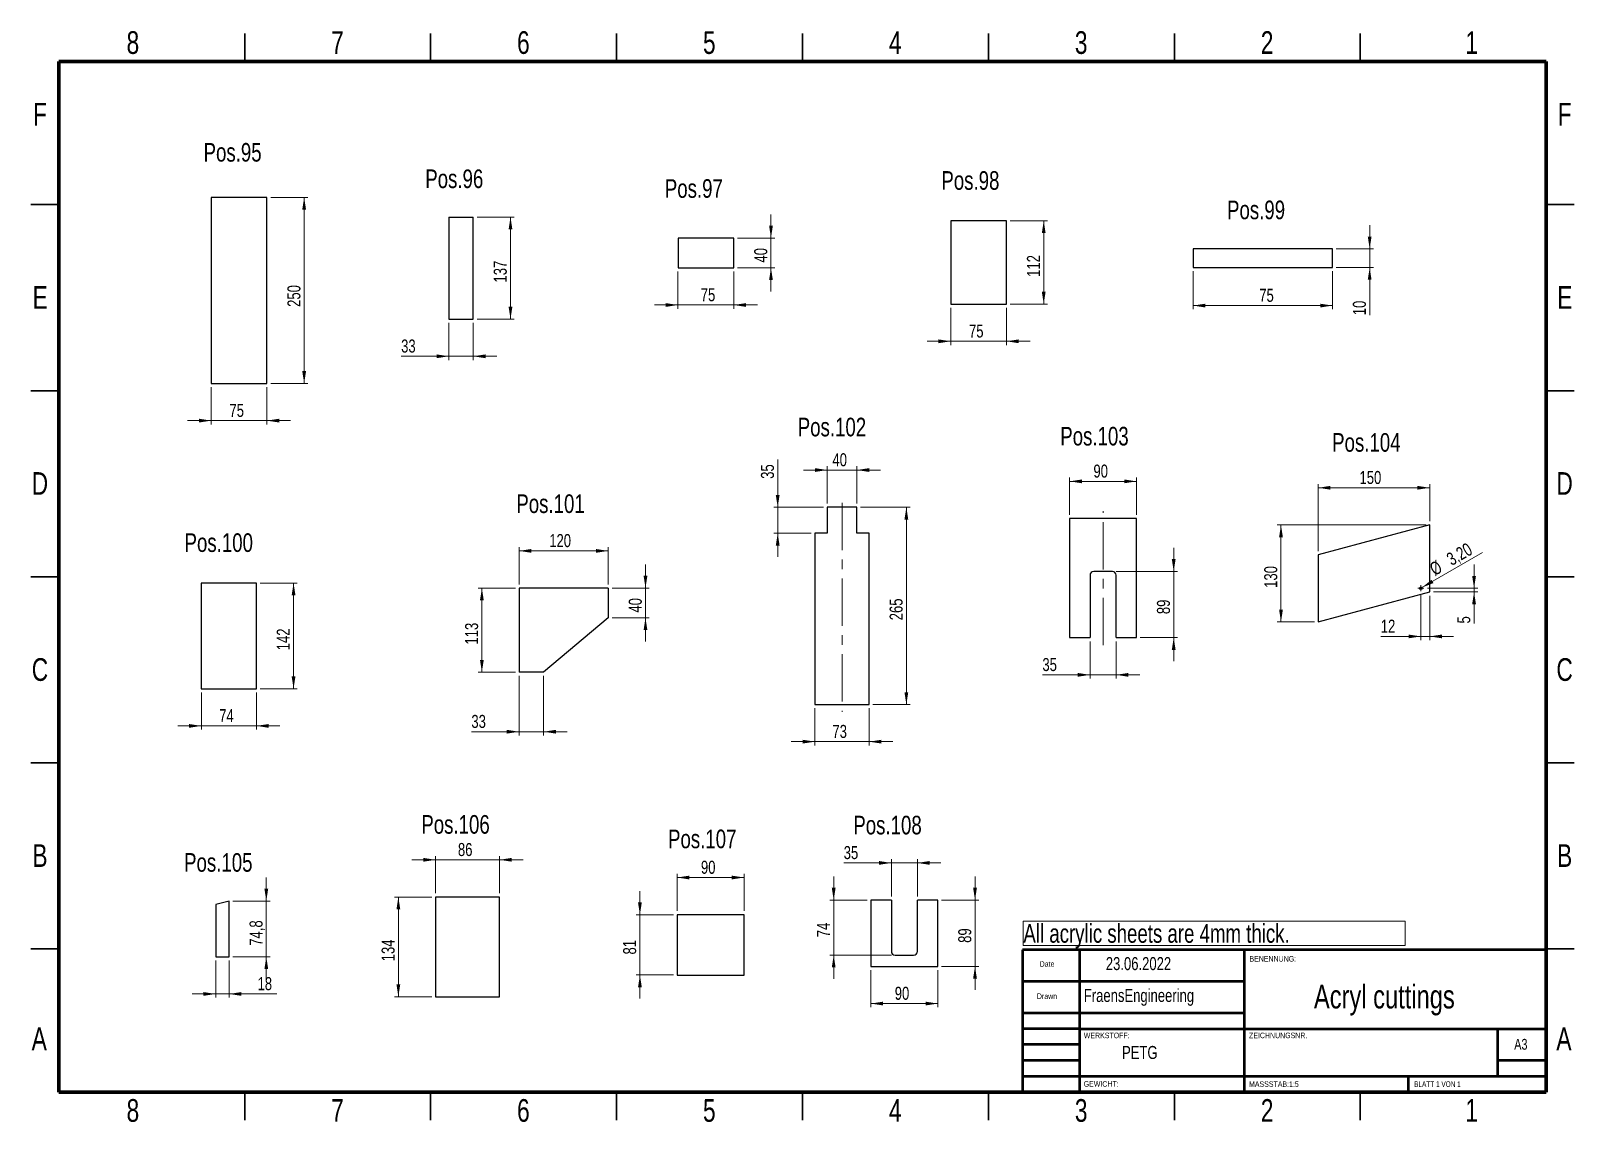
# Model space of a CAD drawing. Header units: millimetres. Extents: x 2 to 418, y 2 to 295.
import ezdxf

# ---------------------------------------------------------------- set-up
doc = ezdxf.new("R2010")
doc.units = ezdxf.units.MM
doc.linetypes.add('CENTERX2', pattern=[20.32, 12.7, -2.54, 2.54, -2.54])
doc.styles.add('SLDTEXTSTYLE0', font='TXT', dxfattribs={"width": 0.75})
doc.styles.add('SLDTEXTSTYLE1', font='TXT', dxfattribs={"width": 0.692308})
doc.dimstyles.new('SLDDIMSTYLE0', dxfattribs={"dimtxt": 3.5, "dimasz": 3.302, "dimexe": 0, "dimexo": 0.0625, "dimgap": 0.875, "dimtad": 1, "dimlfac": 5, "dimrnd": 1e-09, "dimzin": 12, "dimdsep": 46, "dimtxsty": 'SLDTEXTSTYLE0', "dimsah": 1, "dimcen": 0.09, "dimadec": 0, "dimazin": 3, "dimtfac": 1, "dimtofl": 0, "dimtmove": 0, "dimatfit": 3, "dimfxl": 1, "dimfrac": 2, "dimtolj": 1, "dimtzin": 12, "dimarcsym": 0})
doc.dimstyles.new('SLDDIMSTYLE1', dxfattribs={"dimtxt": 3.5, "dimasz": 3.302, "dimexe": 0, "dimexo": 0.0625, "dimgap": 0.875, "dimtad": 1, "dimlfac": 5, "dimrnd": 1e-09, "dimzin": 12, "dimdsep": 46, "dimtxsty": 'SLDTEXTSTYLE0', "dimsah": 1, "dimcen": 0.09, "dimadec": 0, "dimazin": 3, "dimtfac": 1, "dimtmove": 0, "dimatfit": 0, "dimfxl": 1, "dimfrac": 2, "dimtolj": 1, "dimtzin": 12, "dimarcsym": 0})
doc.dimstyles.new('SLDDIMSTYLE2', dxfattribs={"dimtxt": 3.5, "dimasz": 3.302, "dimexe": 0, "dimexo": 0.0625, "dimgap": 0.875, "dimtad": 1, "dimlfac": 2, "dimrnd": 1e-09, "dimzin": 12, "dimdsep": 46, "dimtxsty": 'SLDTEXTSTYLE0', "dimsah": 1, "dimcen": 0.09, "dimadec": 0, "dimazin": 3, "dimtfac": 1, "dimtofl": 0, "dimtmove": 0, "dimatfit": 3, "dimfxl": 1, "dimfrac": 2, "dimtolj": 1, "dimtzin": 12, "dimarcsym": 0})
doc.dimstyles.new('SLDDIMSTYLE3', dxfattribs={"dimtxt": 3.5, "dimasz": 3.302, "dimexe": 0, "dimexo": 0.0625, "dimgap": 0.875, "dimtad": 1, "dimlfac": 2, "dimrnd": 1e-09, "dimzin": 12, "dimdsep": 46, "dimtxsty": 'SLDTEXTSTYLE0', "dimsah": 1, "dimcen": 0.09, "dimadec": 0, "dimazin": 3, "dimtfac": 1, "dimtmove": 0, "dimatfit": 0, "dimfxl": 1, "dimfrac": 2, "dimtolj": 1, "dimtzin": 12, "dimarcsym": 0})
doc.dimstyles.new('SLDDIMSTYLE4', dxfattribs={"dimtxt": 3.5, "dimasz": 3.302, "dimexe": 0, "dimexo": 0.0625, "dimgap": 0.875, "dimtad": 1, "dimdec": 0, "dimlfac": 5, "dimrnd": 1e-09, "dimzin": 12, "dimdsep": 46, "dimtxsty": 'SLDTEXTSTYLE0', "dimsah": 1, "dimcen": 0.09, "dimadec": 0, "dimazin": 3, "dimtfac": 1, "dimtdec": 0, "dimtofl": 0, "dimtmove": 0, "dimatfit": 3, "dimfxl": 1, "dimfrac": 2, "dimtolj": 1, "dimtzin": 12, "dimarcsym": 0})
doc.dimstyles.new('SLDDIMSTYLE5', dxfattribs={"dimtxt": 3.5, "dimasz": 3.302, "dimexe": 0, "dimexo": 0.0625, "dimgap": 0.875, "dimtad": 1, "dimdec": 0, "dimlfac": 5, "dimrnd": 1e-09, "dimzin": 12, "dimdsep": 46, "dimtxsty": 'SLDTEXTSTYLE0', "dimsah": 1, "dimcen": 0.09, "dimadec": 0, "dimazin": 3, "dimtfac": 1, "dimtdec": 0, "dimtmove": 0, "dimatfit": 0, "dimfxl": 1, "dimfrac": 2, "dimtolj": 1, "dimtzin": 12, "dimarcsym": 0})
doc.dimstyles.new('SLDDIMSTYLE6', dxfattribs={"dimtxt": 3.5, "dimasz": 3.302, "dimexe": 0, "dimexo": 0.0625, "dimgap": 0.875, "dimtad": 1, "dimlfac": 5, "dimrnd": 1e-09, "dimzin": 12, "dimdsep": 46, "dimtxsty": 'SLDTEXTSTYLE0', "dimblk1": 'NONE', "dimsah": 1, "dimcen": 0, "dimadec": 0, "dimazin": 3, "dimtfac": 1, "dimtmove": 0, "dimatfit": 3, "dimldrblk": 'NONE', "dimfxl": 1, "dimfrac": 2, "dimtolj": 1, "dimtzin": 12, "dimarcsym": 0})
doc.dimstyles.new('SLDDIMSTYLE7', dxfattribs={"dimtxt": 3.5, "dimasz": 3.302, "dimexe": 0, "dimexo": 0.0625, "dimgap": 0.875, "dimtad": 1, "dimdec": 1, "dimlfac": 5, "dimrnd": 1e-09, "dimzin": 12, "dimdsep": 46, "dimtxsty": 'SLDTEXTSTYLE0', "dimsah": 1, "dimcen": 0.09, "dimadec": 0, "dimazin": 3, "dimtfac": 1, "dimtdec": 1, "dimtmove": 0, "dimatfit": 0, "dimfxl": 1, "dimfrac": 2, "dimtolj": 1, "dimtzin": 12, "dimarcsym": 0})

# ---------------------------------------------------------------- blocks, each defined once
blk = doc.blocks.new('SW_NOTE_0')
at = {"color": 0, "linetype": 'Continuous', "lineweight": 0}
for p, q in [((-0.06, 0.72), (-0.06, 7.23)), ((-0.06, 7.23), (102.67, 7.23)), ((102.67, 7.23), (102.67, 0.72)), ((102.67, 0.72), (-0.06, 0.72))]:
    blk.add_line(p, q, dxfattribs=at)
at = {"color": 0, "linetype": 'Continuous', "lineweight": 0, "insert": (0, 6.45), "char_height": 5, "attachment_point": 1, "style": 'SLDTEXTSTYLE0'}
blk.add_mtext('All acrylic sheets are 4mm thick.', dxfattribs=at)
blk = doc.blocks.new('_D')
at = {"color": 7, "linetype": 'Continuous', "lineweight": 18}
for p, q in [((66.99, 250.46), (76.99, 250.46)), ((75.99, 250.46), (75.99, 200.46)), ((66.99, 200.46), (76.99, 200.46))]:
    blk.add_line(p, q, dxfattribs=at)
for points in [[(75.99, 250.46), (75.48, 247.16), (76.5, 247.16)], [(75.99, 200.46), (76.5, 203.76), (75.48, 203.76)]]:
    blk.add_solid(points, dxfattribs=at)
at = {"color": 7, "linetype": 'Continuous', "lineweight": 18, "insert": (71.48, 221.03), "char_height": 3.5, "attachment_point": 1, "rotation": 90, "style": 'SLDTEXTSTYLE0'}
blk.add_mtext('250', dxfattribs=at)
blk = doc.blocks.new('_D_1')
at = {"color": 7, "linetype": 'Continuous', "lineweight": 18}
for p, q in [((50.99, 199.46), (50.99, 189.46)), ((65.99, 199.46), (65.99, 189.46)), ((50.99, 190.46), (44.64, 190.46)), ((50.99, 190.46), (65.99, 190.46)), ((65.99, 190.46), (72.34, 190.46))]:
    blk.add_line(p, q, dxfattribs=at)
for points in [[(50.99, 190.46), (47.69, 190.97), (47.69, 189.95)], [(65.99, 190.46), (69.29, 189.95), (69.29, 190.97)]]:
    blk.add_solid(points, dxfattribs=at)
at = {"color": 7, "linetype": 'Continuous', "lineweight": 18, "insert": (55.9, 194.97), "char_height": 3.5, "attachment_point": 1, "style": 'SLDTEXTSTYLE0'}
blk.add_mtext('75', dxfattribs=at)
blk = doc.blocks.new('_D_2')
at = {"color": 7, "linetype": 'Continuous', "lineweight": 18}
for p, q in [((122.48, 245.15), (132.48, 245.15)), ((131.48, 217.75), (131.48, 245.15)), ((122.48, 217.75), (132.48, 217.75))]:
    blk.add_line(p, q, dxfattribs=at)
for points in [[(131.48, 245.15), (130.97, 241.85), (131.99, 241.85)], [(131.48, 217.75), (131.99, 221.05), (130.97, 221.05)]]:
    blk.add_solid(points, dxfattribs=at)
at = {"color": 7, "linetype": 'Continuous', "lineweight": 18, "insert": (126.97, 227.57), "char_height": 3.5, "attachment_point": 1, "rotation": 90, "style": 'SLDTEXTSTYLE0'}
blk.add_mtext('137', dxfattribs=at)
blk = doc.blocks.new('_D_3')
at = {"color": 7, "linetype": 'Continuous', "lineweight": 18}
for p, q in [((114.88, 216.75), (114.88, 206.75)), ((121.48, 216.75), (121.48, 206.75)), ((114.88, 207.75), (102.07, 207.75)), ((114.88, 207.75), (121.48, 207.75)), ((121.48, 207.75), (127.83, 207.75))]:
    blk.add_line(p, q, dxfattribs=at)
for points in [[(114.88, 207.75), (111.58, 208.26), (111.58, 207.24)], [(121.48, 207.75), (124.78, 207.24), (124.78, 208.26)]]:
    blk.add_solid(points, dxfattribs=at)
at = {"color": 7, "linetype": 'Continuous', "lineweight": 18, "insert": (102.07, 212.26), "char_height": 3.5, "attachment_point": 1, "style": 'SLDTEXTSTYLE0'}
blk.add_mtext('33', dxfattribs=at)
blk = doc.blocks.new('_D_4')
at = {"color": 7, "linetype": 'Continuous', "lineweight": 18}
for p, q in [((176.52, 230.54), (176.52, 220.54)), ((191.52, 230.54), (191.52, 220.54)), ((176.52, 221.54), (170.17, 221.54)), ((191.52, 221.54), (176.52, 221.54)), ((191.52, 221.54), (197.87, 221.54))]:
    blk.add_line(p, q, dxfattribs=at)
for points in [[(176.52, 221.54), (173.22, 222.04), (173.22, 221.03)], [(191.52, 221.54), (194.83, 221.03), (194.83, 222.04)]]:
    blk.add_solid(points, dxfattribs=at)
at = {"color": 7, "linetype": 'Continuous', "lineweight": 18, "insert": (182.64, 226.05), "char_height": 3.5, "attachment_point": 1, "style": 'SLDTEXTSTYLE0'}
blk.add_mtext('75', dxfattribs=at)
blk = doc.blocks.new('_D_5')
at = {"color": 7, "linetype": 'Continuous', "lineweight": 18}
for p, q in [((201.52, 239.54), (201.52, 245.89)), ((192.52, 239.54), (202.52, 239.54)), ((201.52, 231.54), (201.52, 239.54)), ((192.52, 231.54), (202.52, 231.54)), ((201.52, 231.54), (201.52, 225.19))]:
    blk.add_line(p, q, dxfattribs=at)
for points in [[(201.52, 239.54), (202.03, 242.84), (201.02, 242.84)], [(201.52, 231.54), (201.02, 228.23), (202.03, 228.23)]]:
    blk.add_solid(points, dxfattribs=at)
at = {"color": 7, "linetype": 'Continuous', "lineweight": 18, "insert": (197.01, 232.95), "char_height": 3.5, "attachment_point": 1, "rotation": 90, "style": 'SLDTEXTSTYLE0'}
blk.add_mtext('40', dxfattribs=at)
blk = doc.blocks.new('_D_6')
at = {"color": 7, "linetype": 'Continuous', "lineweight": 18}
for p, q in [((249.87, 220.78), (249.87, 210.78)), ((264.87, 220.78), (264.87, 210.78)), ((249.87, 211.78), (243.52, 211.78)), ((249.87, 211.78), (264.87, 211.78)), ((264.87, 211.78), (271.22, 211.78))]:
    blk.add_line(p, q, dxfattribs=at)
for points in [[(249.87, 211.78), (246.56, 212.29), (246.56, 211.27)], [(264.87, 211.78), (268.17, 211.27), (268.17, 212.29)]]:
    blk.add_solid(points, dxfattribs=at)
at = {"color": 7, "linetype": 'Continuous', "lineweight": 18, "insert": (254.78, 216.29), "char_height": 3.5, "attachment_point": 1, "style": 'SLDTEXTSTYLE0'}
blk.add_mtext('75', dxfattribs=at)
blk = doc.blocks.new('_D_7')
at = {"color": 7, "linetype": 'Continuous', "lineweight": 18}
for p, q in [((265.87, 244.18), (275.87, 244.18)), ((274.87, 221.78), (274.87, 244.18)), ((265.87, 221.78), (275.87, 221.78))]:
    blk.add_line(p, q, dxfattribs=at)
for points in [[(274.87, 244.18), (274.36, 240.88), (275.37, 240.88)], [(274.87, 221.78), (275.37, 225.08), (274.36, 225.08)]]:
    blk.add_solid(points, dxfattribs=at)
at = {"color": 7, "linetype": 'Continuous', "lineweight": 18, "insert": (270.35, 229.1), "char_height": 3.5, "attachment_point": 1, "rotation": 90, "style": 'SLDTEXTSTYLE0'}
blk.add_mtext('112', dxfattribs=at)
blk = doc.blocks.new('_D_8')
at = {"color": 7, "linetype": 'Continuous', "lineweight": 18}
for p, q in [((315.02, 230.6), (315.02, 220.38)), ((352.52, 230.6), (352.52, 220.38)), ((352.52, 221.38), (315.02, 221.38))]:
    blk.add_line(p, q, dxfattribs=at)
for points in [[(315.02, 221.38), (318.32, 220.87), (318.32, 221.88)], [(352.52, 221.38), (349.21, 221.88), (349.21, 220.87)]]:
    blk.add_solid(points, dxfattribs=at)
at = {"color": 7, "linetype": 'Continuous', "lineweight": 18, "insert": (332.83, 225.89), "char_height": 3.5, "attachment_point": 1, "style": 'SLDTEXTSTYLE0'}
blk.add_mtext('75', dxfattribs=at)
blk = doc.blocks.new('_D_9')
at = {"color": 7, "linetype": 'Continuous', "lineweight": 18}
for p, q in [((362.52, 236.6), (362.52, 242.95)), ((353.52, 236.6), (363.52, 236.6)), ((362.52, 231.6), (362.52, 236.6)), ((353.52, 231.6), (363.52, 231.6)), ((362.52, 231.6), (362.52, 218.79))]:
    blk.add_line(p, q, dxfattribs=at)
for points in [[(362.52, 236.6), (363.02, 239.91), (362.01, 239.91)], [(362.52, 231.6), (362.01, 228.3), (363.02, 228.3)]]:
    blk.add_solid(points, dxfattribs=at)
at = {"color": 7, "linetype": 'Continuous', "lineweight": 18, "insert": (358, 218.79), "char_height": 3.5, "attachment_point": 1, "rotation": 90, "style": 'SLDTEXTSTYLE0'}
blk.add_mtext('10', dxfattribs=at)
blk = doc.blocks.new('_D_10')
at = {"color": 7, "linetype": 'Continuous', "lineweight": 18}
for p, q in [((48.34, 117.42), (48.34, 107.42)), ((63.14, 117.42), (63.14, 107.42)), ((48.34, 108.42), (41.99, 108.42)), ((48.34, 108.42), (63.14, 108.42)), ((63.14, 108.42), (69.49, 108.42))]:
    blk.add_line(p, q, dxfattribs=at)
for points in [[(48.34, 108.42), (45.04, 108.92), (45.04, 107.91)], [(63.14, 108.42), (66.44, 107.91), (66.44, 108.92)]]:
    blk.add_solid(points, dxfattribs=at)
at = {"color": 7, "linetype": 'Continuous', "lineweight": 18, "insert": (53.15, 112.93), "char_height": 3.5, "attachment_point": 1, "style": 'SLDTEXTSTYLE0'}
blk.add_mtext('74', dxfattribs=at)
blk = doc.blocks.new('_D_11')
at = {"color": 7, "linetype": 'Continuous', "lineweight": 18}
for p, q in [((64.14, 146.82), (74.14, 146.82)), ((73.14, 118.42), (73.14, 146.82)), ((64.14, 118.42), (74.14, 118.42))]:
    blk.add_line(p, q, dxfattribs=at)
for points in [[(73.14, 146.82), (72.63, 143.51), (73.65, 143.51)], [(73.14, 118.42), (73.65, 121.72), (72.63, 121.72)]]:
    blk.add_solid(points, dxfattribs=at)
at = {"color": 7, "linetype": 'Continuous', "lineweight": 18, "insert": (68.63, 128.74), "char_height": 3.5, "attachment_point": 1, "rotation": 90, "style": 'SLDTEXTSTYLE0'}
blk.add_mtext('142', dxfattribs=at)
blk = doc.blocks.new('_D_12')
at = {"color": 7, "linetype": 'Continuous', "lineweight": 18}
for p, q in [((133.78, 146.45), (133.78, 156.45)), ((157.78, 155.45), (133.78, 155.45)), ((157.78, 146.45), (157.78, 156.45))]:
    blk.add_line(p, q, dxfattribs=at)
for points in [[(133.78, 155.45), (137.08, 154.95), (137.08, 155.96)], [(157.78, 155.45), (154.48, 155.96), (154.48, 154.95)]]:
    blk.add_solid(points, dxfattribs=at)
at = {"color": 7, "linetype": 'Continuous', "lineweight": 18, "insert": (141.9, 159.97), "char_height": 3.5, "attachment_point": 1, "style": 'SLDTEXTSTYLE0'}
blk.add_mtext('120', dxfattribs=at)
blk = doc.blocks.new('_D_13')
at = {"color": 7, "linetype": 'Continuous', "lineweight": 18}
for p, q in [((132.78, 145.45), (122.78, 145.45)), ((123.78, 145.45), (123.78, 122.85)), ((132.78, 122.85), (122.78, 122.85))]:
    blk.add_line(p, q, dxfattribs=at)
for points in [[(123.78, 145.45), (123.27, 142.15), (124.29, 142.15)], [(123.78, 122.85), (124.29, 126.16), (123.27, 126.16)]]:
    blk.add_solid(points, dxfattribs=at)
at = {"color": 7, "linetype": 'Continuous', "lineweight": 18, "insert": (119.27, 130.28), "char_height": 3.5, "attachment_point": 1, "rotation": 90, "style": 'SLDTEXTSTYLE0'}
blk.add_mtext('113', dxfattribs=at)
blk = doc.blocks.new('_D_14')
at = {"color": 7, "linetype": 'Continuous', "lineweight": 18}
for p, q in [((167.78, 145.45), (167.78, 151.8)), ((158.78, 145.45), (168.78, 145.45)), ((167.78, 145.45), (167.78, 137.45)), ((158.78, 137.45), (168.78, 137.45)), ((167.78, 137.45), (167.78, 131.1))]:
    blk.add_line(p, q, dxfattribs=at)
for points in [[(167.78, 145.45), (168.29, 148.76), (167.27, 148.76)], [(167.78, 137.45), (167.27, 134.15), (168.29, 134.15)]]:
    blk.add_solid(points, dxfattribs=at)
at = {"color": 7, "linetype": 'Continuous', "lineweight": 18, "insert": (163.27, 138.87), "char_height": 3.5, "attachment_point": 1, "rotation": 90, "style": 'SLDTEXTSTYLE0'}
blk.add_mtext('40', dxfattribs=at)
blk = doc.blocks.new('_D_15')
at = {"color": 7, "linetype": 'Continuous', "lineweight": 18}
for p, q in [((133.78, 121.85), (133.78, 105.85)), ((140.38, 121.85), (140.38, 105.85)), ((133.78, 106.85), (120.96, 106.85)), ((140.38, 106.85), (133.78, 106.85)), ((140.38, 106.85), (146.73, 106.85))]:
    blk.add_line(p, q, dxfattribs=at)
for points in [[(133.78, 106.85), (130.48, 107.36), (130.48, 106.35)], [(140.38, 106.85), (143.68, 106.35), (143.68, 107.36)]]:
    blk.add_solid(points, dxfattribs=at)
at = {"color": 7, "linetype": 'Continuous', "lineweight": 18, "insert": (120.96, 111.37), "char_height": 3.5, "attachment_point": 1, "style": 'SLDTEXTSTYLE0'}
blk.add_mtext('33', dxfattribs=at)
blk = doc.blocks.new('_D_16')
at = {"color": 7, "linetype": 'Continuous', "lineweight": 18}
for p, q in [((225.63, 167.18), (238.93, 167.18)), ((237.93, 114.18), (237.93, 167.18)), ((228.93, 114.18), (238.93, 114.18))]:
    blk.add_line(p, q, dxfattribs=at)
for points in [[(237.93, 167.18), (237.42, 163.88), (238.44, 163.88)], [(237.93, 114.18), (238.44, 117.48), (237.42, 117.48)]]:
    blk.add_solid(points, dxfattribs=at)
at = {"color": 7, "linetype": 'Continuous', "lineweight": 18, "insert": (233.42, 136.8), "char_height": 3.5, "attachment_point": 1, "rotation": 90, "style": 'SLDTEXTSTYLE0'}
blk.add_mtext('265', dxfattribs=at)
blk = doc.blocks.new('_D_17')
at = {"color": 7, "linetype": 'Continuous', "lineweight": 18}
for p, q in [((213.33, 113.18), (213.33, 103.18)), ((227.93, 113.18), (227.93, 103.18)), ((213.33, 104.18), (206.98, 104.18)), ((213.33, 104.18), (227.93, 104.18)), ((227.93, 104.18), (234.28, 104.18))]:
    blk.add_line(p, q, dxfattribs=at)
for points in [[(213.33, 104.18), (210.03, 104.69), (210.03, 103.67)], [(227.93, 104.18), (231.23, 103.67), (231.23, 104.69)]]:
    blk.add_solid(points, dxfattribs=at)
at = {"color": 7, "linetype": 'Continuous', "lineweight": 18, "insert": (218.05, 108.69), "char_height": 3.5, "attachment_point": 1, "style": 'SLDTEXTSTYLE0'}
blk.add_mtext('73', dxfattribs=at)
blk = doc.blocks.new('_D_18')
at = {"color": 7, "linetype": 'Continuous', "lineweight": 18}
for p, q in [((203.33, 167.18), (203.33, 180)), ((215.63, 167.18), (202.33, 167.18)), ((203.33, 167.18), (203.33, 160.18)), ((212.33, 160.18), (202.33, 160.18)), ((203.33, 160.18), (203.33, 153.83))]:
    blk.add_line(p, q, dxfattribs=at)
for points in [[(203.33, 167.18), (203.84, 170.48), (202.82, 170.48)], [(203.33, 160.18), (202.82, 156.88), (203.84, 156.88)]]:
    blk.add_solid(points, dxfattribs=at)
at = {"color": 7, "linetype": 'Continuous', "lineweight": 18, "insert": (198.82, 174.82), "char_height": 3.5, "attachment_point": 1, "rotation": 90, "style": 'SLDTEXTSTYLE0'}
blk.add_mtext('35', dxfattribs=at)
blk = doc.blocks.new('_D_19')
at = {"color": 7, "linetype": 'Continuous', "lineweight": 18}
for p, q in [((216.63, 177.18), (210.28, 177.18)), ((216.63, 168.18), (216.63, 178.18)), ((216.63, 177.18), (224.63, 177.18)), ((224.63, 168.18), (224.63, 178.18)), ((224.63, 177.18), (230.98, 177.18))]:
    blk.add_line(p, q, dxfattribs=at)
for points in [[(216.63, 177.18), (213.33, 177.69), (213.33, 176.67)], [(224.63, 177.18), (227.93, 176.67), (227.93, 177.69)]]:
    blk.add_solid(points, dxfattribs=at)
at = {"color": 7, "linetype": 'Continuous', "lineweight": 18, "insert": (218.05, 181.69), "char_height": 3.5, "attachment_point": 1, "style": 'SLDTEXTSTYLE0'}
blk.add_mtext('40', dxfattribs=at)
blk = doc.blocks.new('_D_20')
at = {"color": 7, "linetype": 'Continuous', "lineweight": 18}
for p, q in [((281.82, 165.14), (281.82, 175.14)), ((299.82, 165.14), (299.82, 175.14)), ((299.82, 174.14), (281.82, 174.14))]:
    blk.add_line(p, q, dxfattribs=at)
for points in [[(281.82, 174.14), (285.12, 173.63), (285.12, 174.64)], [(299.82, 174.14), (296.52, 174.64), (296.52, 173.63)]]:
    blk.add_solid(points, dxfattribs=at)
at = {"color": 7, "linetype": 'Continuous', "lineweight": 18, "insert": (288.24, 178.65), "char_height": 3.5, "attachment_point": 1, "style": 'SLDTEXTSTYLE0'}
blk.add_mtext('90', dxfattribs=at)
blk = doc.blocks.new('_D_21')
at = {"color": 7, "linetype": 'Continuous', "lineweight": 18}
for p, q in [((287.32, 131.14), (287.32, 121.14)), ((294.32, 131.14), (294.32, 121.14)), ((287.32, 122.14), (274.51, 122.14)), ((287.32, 122.14), (294.32, 122.14)), ((294.32, 122.14), (300.67, 122.14))]:
    blk.add_line(p, q, dxfattribs=at)
for points in [[(287.32, 122.14), (284.02, 122.64), (284.02, 121.63)], [(294.32, 122.14), (297.62, 121.63), (297.62, 122.64)]]:
    blk.add_solid(points, dxfattribs=at)
at = {"color": 7, "linetype": 'Continuous', "lineweight": 18, "insert": (274.51, 126.65), "char_height": 3.5, "attachment_point": 1, "style": 'SLDTEXTSTYLE0'}
blk.add_mtext('35', dxfattribs=at)
blk = doc.blocks.new('_D_22')
at = {"color": 7, "linetype": 'Continuous', "lineweight": 18}
for p, q in [((309.82, 149.94), (309.82, 156.29)), ((294.32, 149.94), (310.82, 149.94)), ((309.82, 132.14), (309.82, 149.94)), ((300.82, 132.14), (310.82, 132.14)), ((309.82, 132.14), (309.82, 125.79))]:
    blk.add_line(p, q, dxfattribs=at)
for points in [[(309.82, 149.94), (310.33, 153.24), (309.31, 153.24)], [(309.82, 132.14), (309.31, 128.83), (310.33, 128.83)]]:
    blk.add_solid(points, dxfattribs=at)
at = {"color": 7, "linetype": 'Continuous', "lineweight": 18, "insert": (305.31, 138.45), "char_height": 3.5, "attachment_point": 1, "rotation": 90, "style": 'SLDTEXTSTYLE0'}
blk.add_mtext('89', dxfattribs=at)
blk = doc.blocks.new('_D_23')
at = {"color": 7, "linetype": 'Continuous', "lineweight": 18}
for p, q in [((348.67, 155.38), (348.67, 173.41)), ((348.67, 172.41), (378.67, 172.41)), ((378.67, 163.41), (378.67, 173.41))]:
    blk.add_line(p, q, dxfattribs=at)
for points in [[(348.67, 172.41), (351.97, 171.91), (351.97, 172.92)], [(378.67, 172.41), (375.37, 172.92), (375.37, 171.91)]]:
    blk.add_solid(points, dxfattribs=at)
at = {"color": 7, "linetype": 'Continuous', "lineweight": 18, "insert": (359.79, 176.93), "char_height": 3.5, "attachment_point": 1, "style": 'SLDTEXTSTYLE0'}
blk.add_mtext('150', dxfattribs=at)
blk = doc.blocks.new('_D_24')
at = {"color": 7, "linetype": 'Continuous', "lineweight": 18}
for p, q in [((377.67, 162.41), (337.67, 162.41)), ((338.67, 162.41), (338.67, 136.38)), ((347.67, 136.38), (337.67, 136.38))]:
    blk.add_line(p, q, dxfattribs=at)
for points in [[(338.67, 162.41), (338.16, 159.11), (339.18, 159.11)], [(338.67, 136.38), (339.18, 139.68), (338.16, 139.68)]]:
    blk.add_solid(points, dxfattribs=at)
at = {"color": 7, "linetype": 'Continuous', "lineweight": 18, "insert": (334.16, 145.52), "char_height": 3.5, "attachment_point": 1, "rotation": 90, "style": 'SLDTEXTSTYLE0'}
blk.add_mtext('130', dxfattribs=at)
blk = doc.blocks.new('_D_25')
at = {"color": 7, "linetype": 'Continuous', "lineweight": 18}
for p, q in [((376.27, 143.61), (376.27, 131.46)), ((378.67, 143.41), (378.67, 131.46)), ((376.27, 132.46), (365.51, 132.46)), ((376.27, 132.46), (378.67, 132.46)), ((378.67, 132.46), (385.02, 132.46))]:
    blk.add_line(p, q, dxfattribs=at)
for points in [[(376.27, 132.46), (372.97, 132.97), (372.97, 131.96)], [(378.67, 132.46), (381.97, 131.96), (381.97, 132.97)]]:
    blk.add_solid(points, dxfattribs=at)
at = {"color": 7, "linetype": 'Continuous', "lineweight": 18, "insert": (365.51, 136.97), "char_height": 3.5, "attachment_point": 1, "style": 'SLDTEXTSTYLE0'}
blk.add_mtext('12', dxfattribs=at)
blk = doc.blocks.new('_D_26')
at = {"color": 7, "linetype": 'Continuous', "lineweight": 18}
for p, q in [((390.59, 145.43), (390.59, 151.78)), ((378.09, 145.43), (391.59, 145.43)), ((390.59, 144.41), (390.59, 145.43)), ((379.67, 144.41), (391.59, 144.41)), ((390.59, 144.41), (390.59, 135.94))]:
    blk.add_line(p, q, dxfattribs=at)
for points in [[(390.59, 145.43), (391.1, 148.73), (390.08, 148.73)], [(390.59, 144.41), (390.08, 141.11), (391.1, 141.11)]]:
    blk.add_solid(points, dxfattribs=at)
at = {"color": 7, "linetype": 'Continuous', "lineweight": 18, "insert": (386.08, 135.94), "char_height": 3.5, "attachment_point": 1, "rotation": 90, "style": 'SLDTEXTSTYLE0'}
blk.add_mtext('5', dxfattribs=at)
blk = doc.blocks.new('_D_27')
at = {"color": 7, "linetype": 'Continuous', "lineweight": 18}
for q in [(392.89, 155.02), (376, 145.27)]:
    blk.add_line((376.55, 145.59), q, dxfattribs=at)
blk.add_solid([(376.55, 145.59), (379.66, 146.8), (379.16, 147.68)], dxfattribs=at)
at = {"color": 7, "linetype": 'Continuous', "lineweight": 18, "char_height": 3.5, "attachment_point": 1, "rotation": 30, "style": 'SLDTEXTSTYLE0'}
for s, insert in [('3,20', (382.81, 154.39)), ('%%c', (378.26, 151.7))]:
    blk.add_mtext(s, dxfattribs=dict(at, insert=insert))
blk = doc.blocks.new('_None')
blk = doc.blocks.new('SW_CENTERMARKSYMBOL_0')
at = {"color": 0, "linetype": 'Continuous', "lineweight": 0}
for p, q in [((-0.5, 0), (-0.82, 0)), ((0, 0), (-0.5, 0)), ((0, 0.5), (0, 0.82)), ((0, 0), (0, 0.5)), ((0, 0), (0, -0.5)), ((0, 0), (0.5, 0)), ((0.5, 0), (0.82, 0)), ((0, -0.5), (0, -0.82))]:
    blk.add_line(p, q, dxfattribs=at)
blk = doc.blocks.new('_D_28')
at = {"color": 7, "linetype": 'Continuous', "lineweight": 18}
for p, q in [((52.21, 45.38), (52.21, 35.38)), ((55.81, 45.38), (55.81, 35.38)), ((52.21, 36.38), (45.86, 36.38)), ((52.21, 36.38), (55.81, 36.38)), ((55.81, 36.38), (68.63, 36.38))]:
    blk.add_line(p, q, dxfattribs=at)
for points in [[(52.21, 36.38), (48.91, 36.88), (48.91, 35.87)], [(55.81, 36.38), (59.12, 35.87), (59.12, 36.88)]]:
    blk.add_solid(points, dxfattribs=at)
at = {"color": 7, "linetype": 'Continuous', "lineweight": 18, "insert": (63.46, 40.89), "char_height": 3.5, "attachment_point": 1, "style": 'SLDTEXTSTYLE0'}
blk.add_mtext('18', dxfattribs=at)
blk = doc.blocks.new('_D_29')
at = {"color": 7, "linetype": 'Continuous', "lineweight": 18}
for p, q in [((65.81, 61.34), (65.81, 67.69)), ((56.81, 61.34), (66.81, 61.34)), ((65.81, 46.38), (65.81, 61.34)), ((56.81, 46.38), (66.81, 46.38)), ((65.81, 46.38), (65.81, 40.03))]:
    blk.add_line(p, q, dxfattribs=at)
for points in [[(65.81, 61.34), (66.32, 64.64), (65.31, 64.64)], [(65.81, 46.38), (65.31, 43.07), (66.32, 43.07)]]:
    blk.add_solid(points, dxfattribs=at)
at = {"color": 7, "linetype": 'Continuous', "lineweight": 18, "insert": (61.3, 49.33), "char_height": 3.5, "attachment_point": 1, "rotation": 90, "style": 'SLDTEXTSTYLE0'}
blk.add_mtext('74,8', dxfattribs=at)
blk = doc.blocks.new('_D_30')
at = {"color": 7, "linetype": 'Continuous', "lineweight": 18}
for p, q in [((176.28, 58.67), (176.28, 68.67)), ((194.28, 67.67), (176.28, 67.67)), ((194.28, 58.67), (194.28, 68.67))]:
    blk.add_line(p, q, dxfattribs=at)
for points in [[(176.28, 67.67), (179.58, 67.16), (179.58, 68.17)], [(194.28, 67.67), (190.98, 68.17), (190.98, 67.16)]]:
    blk.add_solid(points, dxfattribs=at)
at = {"color": 7, "linetype": 'Continuous', "lineweight": 18, "insert": (182.69, 72.18), "char_height": 3.5, "attachment_point": 1, "style": 'SLDTEXTSTYLE0'}
blk.add_mtext('90', dxfattribs=at)
blk = doc.blocks.new('_D_31')
at = {"color": 7, "linetype": 'Continuous', "lineweight": 18}
for p, q in [((166.28, 57.67), (166.28, 64.02)), ((175.28, 57.67), (165.28, 57.67)), ((166.28, 57.67), (166.28, 41.47)), ((175.28, 41.47), (165.28, 41.47)), ((166.28, 41.47), (166.28, 35.12))]:
    blk.add_line(p, q, dxfattribs=at)
for points in [[(166.28, 57.67), (166.79, 60.97), (165.77, 60.97)], [(166.28, 41.47), (165.77, 38.16), (166.79, 38.16)]]:
    blk.add_solid(points, dxfattribs=at)
at = {"color": 7, "linetype": 'Continuous', "lineweight": 18, "insert": (161.77, 46.98), "char_height": 3.5, "attachment_point": 1, "rotation": 90, "style": 'SLDTEXTSTYLE0'}
blk.add_mtext('81', dxfattribs=at)
blk = doc.blocks.new('_D_32')
at = {"color": 7, "linetype": 'Continuous', "lineweight": 18}
for p, q in [((228.39, 42.79), (228.39, 32.79)), ((246.39, 42.79), (246.39, 32.79)), ((228.39, 33.79), (246.39, 33.79))]:
    blk.add_line(p, q, dxfattribs=at)
for points in [[(228.39, 33.79), (231.69, 33.29), (231.69, 34.3)], [(246.39, 33.79), (243.09, 34.3), (243.09, 33.29)]]:
    blk.add_solid(points, dxfattribs=at)
at = {"color": 7, "linetype": 'Continuous', "lineweight": 18, "insert": (234.81, 38.31), "char_height": 3.5, "attachment_point": 1, "style": 'SLDTEXTSTYLE0'}
blk.add_mtext('90', dxfattribs=at)
blk = doc.blocks.new('_D_33')
at = {"color": 7, "linetype": 'Continuous', "lineweight": 18}
for p, q in [((256.39, 61.59), (256.39, 67.94)), ((247.39, 61.59), (257.39, 61.59)), ((256.39, 43.79), (256.39, 61.59)), ((247.39, 43.79), (257.39, 43.79)), ((256.39, 43.79), (256.39, 37.44))]:
    blk.add_line(p, q, dxfattribs=at)
for points in [[(256.39, 61.59), (256.9, 64.9), (255.88, 64.9)], [(256.39, 43.79), (255.88, 40.49), (256.9, 40.49)]]:
    blk.add_solid(points, dxfattribs=at)
at = {"color": 7, "linetype": 'Continuous', "lineweight": 18, "insert": (251.88, 50.11), "char_height": 3.5, "attachment_point": 1, "rotation": 90, "style": 'SLDTEXTSTYLE0'}
blk.add_mtext('89', dxfattribs=at)
blk = doc.blocks.new('_D_34')
at = {"color": 7, "linetype": 'Continuous', "lineweight": 18}
for p, q in [((233.89, 71.59), (221.08, 71.59)), ((233.89, 62.59), (233.89, 72.59)), ((233.89, 71.59), (240.89, 71.59)), ((240.89, 62.59), (240.89, 72.59)), ((240.89, 71.59), (247.24, 71.59))]:
    blk.add_line(p, q, dxfattribs=at)
for points in [[(233.89, 71.59), (230.59, 72.1), (230.59, 71.09)], [(240.89, 71.59), (244.19, 71.09), (244.19, 72.1)]]:
    blk.add_solid(points, dxfattribs=at)
at = {"color": 7, "linetype": 'Continuous', "lineweight": 18, "insert": (221.08, 76.11), "char_height": 3.5, "attachment_point": 1, "style": 'SLDTEXTSTYLE0'}
blk.add_mtext('35', dxfattribs=at)
blk = doc.blocks.new('_D_35')
at = {"color": 7, "linetype": 'Continuous', "lineweight": 18}
for p, q in [((218.39, 61.59), (218.39, 67.94)), ((227.39, 61.59), (217.39, 61.59)), ((218.39, 46.79), (218.39, 61.59)), ((233.89, 46.79), (217.39, 46.79)), ((218.39, 46.79), (218.39, 40.44))]:
    blk.add_line(p, q, dxfattribs=at)
for points in [[(218.39, 61.59), (218.9, 64.9), (217.88, 64.9)], [(218.39, 46.79), (217.88, 43.49), (218.9, 43.49)]]:
    blk.add_solid(points, dxfattribs=at)
at = {"color": 7, "linetype": 'Continuous', "lineweight": 18, "insert": (213.88, 51.61), "char_height": 3.5, "attachment_point": 1, "rotation": 90, "style": 'SLDTEXTSTYLE0'}
blk.add_mtext('74', dxfattribs=at)
blk = doc.blocks.new('_D_36')
at = {"color": 7, "linetype": 'Continuous', "lineweight": 18}
for p, q in [((110.32, 62.43), (100.32, 62.43)), ((101.32, 62.43), (101.32, 35.63)), ((110.32, 35.63), (100.32, 35.63))]:
    blk.add_line(p, q, dxfattribs=at)
for points in [[(101.32, 62.43), (100.82, 59.13), (101.83, 59.13)], [(101.32, 35.63), (101.83, 38.93), (100.82, 38.93)]]:
    blk.add_solid(points, dxfattribs=at)
at = {"color": 7, "linetype": 'Continuous', "lineweight": 18, "insert": (96.81, 45.15), "char_height": 3.5, "attachment_point": 1, "rotation": 90, "style": 'SLDTEXTSTYLE0'}
blk.add_mtext('134', dxfattribs=at)
blk = doc.blocks.new('_D_37')
at = {"color": 7, "linetype": 'Continuous', "lineweight": 18}
for p, q in [((111.32, 72.43), (104.97, 72.43)), ((111.32, 63.43), (111.32, 73.43)), ((128.52, 72.43), (111.32, 72.43)), ((128.52, 63.43), (128.52, 73.43)), ((128.52, 72.43), (134.87, 72.43))]:
    blk.add_line(p, q, dxfattribs=at)
for points in [[(111.32, 72.43), (108.02, 72.94), (108.02, 71.92)], [(128.52, 72.43), (131.83, 71.92), (131.83, 72.94)]]:
    blk.add_solid(points, dxfattribs=at)
at = {"color": 7, "linetype": 'Continuous', "lineweight": 18, "insert": (117.34, 76.94), "char_height": 3.5, "attachment_point": 1, "style": 'SLDTEXTSTYLE0'}
blk.add_mtext('86', dxfattribs=at)

msp = doc.modelspace()

# ---------------------------------------------------------------- linework, layer by layer
at = {"color": 7, "linetype": 'Continuous', "lineweight": 35}
for p, q in [((60, 287), (60, 294.5)), ((110, 287), (110, 294.5)), ((160, 287), (160, 294.5)), ((210, 294.501), (210, 286.999)), ((210, 287), (210, 294.5)), ((260, 287), (260, 294.5)), ((310, 287), (310, 294.5)), ((360, 287), (360, 294.5)), ((10, 248.5), (2.5, 248.5)), ((410, 248.5), (417.5, 248.5)), ((10, 198.5), (2.5, 198.5)), ((410, 198.5), (417.5, 198.5)), ((2.499, 148.5), (10.001, 148.5)), ((10, 148.5), (2.5, 148.5)), ((417.501, 148.5), (409.999, 148.5)), ((410, 148.5), (417.5, 148.5)), ((10, 98.5), (2.5, 98.5)), ((410, 98.5), (417.5, 98.5)), ((10, 48.5), (2.5, 48.5)), ((410, 48.5), (417.5, 48.5)), ((60, 10), (60, 2.5)), ((110, 10), (110, 2.5)), ((160, 10), (160, 2.5)), ((210, 2.499), (210, 10.001)), ((210, 10), (210, 2.5)), ((260, 10), (260, 2.5)), ((310, 10), (310, 2.5)), ((360, 10), (360, 2.5))]:
    msp.add_line(p, q, dxfattribs=at)
at = {"color": 7, "linetype": 'Continuous', "lineweight": 70}
for p, q in [((10, 10), (10, 287)), ((10, 287), (410, 287)), ((410, 287), (410, 10)), ((410, 10), (10, 10))]:
    msp.add_line(p, q, dxfattribs=at)
at = {"color": 7, "linetype": 'Continuous', "lineweight": 25}
for p, q in [((50.9885, 250.4585), (50.9885, 200.4585)), ((65.9885, 250.4585), (50.9885, 250.4585)), ((65.9885, 200.4585), (65.9885, 250.4585)), ((114.8828, 245.1504), (114.8828, 217.7507)), ((114.8828, 245.1504), (121.4828, 245.1504)), ((121.4828, 217.7507), (121.4828, 245.1504)), ((249.8657, 244.1773), (249.8657, 221.7773)), ((264.8657, 244.1773), (249.8657, 244.1773)), ((264.8657, 221.7773), (264.8657, 244.1773)), ((176.5249, 239.5357), (176.5249, 231.5357)), ((191.5249, 239.5357), (176.5249, 239.5357)), ((191.5249, 231.5357), (191.5249, 239.5357)), ((315.0159, 236.6042), (315.0159, 231.6042)), ((352.5159, 236.6042), (315.0159, 236.6042)), ((352.5159, 231.6042), (352.5159, 236.6042)), ((176.5249, 231.5357), (191.5249, 231.5357)), ((315.0159, 231.6042), (352.5159, 231.6042)), ((249.8657, 221.7773), (264.8657, 221.7773)), ((114.8828, 217.7507), (121.4828, 217.7507)), ((50.9885, 200.4585), (65.9885, 200.4585)), ((216.6329, 167.181), (216.6329, 160.181)), ((224.6329, 167.181), (216.6329, 167.181)), ((224.6329, 160.181), (224.6329, 167.181)), ((281.8216, 164.1359), (281.8216, 132.1359)), ((299.8216, 164.1359), (281.8216, 164.1359)), ((299.8216, 132.1359), (299.8216, 164.1359)), ((378.6724, 162.4136), (348.6724, 154.3751)), ((378.6724, 144.4136), (378.6724, 162.4136)), ((216.6329, 160.181), (213.3329, 160.181)), ((213.3329, 160.181), (213.3329, 114.181)), ((227.9329, 160.181), (224.6329, 160.181)), ((227.9329, 114.181), (227.9329, 160.181)), ((348.6724, 154.3751), (348.6724, 136.3751)), ((293.3216, 149.9359), (288.3216, 149.9359)), ((48.3391, 146.817), (48.3391, 118.417)), ((63.1391, 146.817), (48.3391, 146.817)), ((63.1391, 118.417), (63.1391, 146.817)), ((157.7771, 145.4545), (133.7771, 145.4545)), ((133.7771, 145.4545), (133.7771, 122.8542)), ((157.7771, 145.4545), (157.7771, 137.4545)), ((287.3216, 148.9359), (287.3216, 132.1359)), ((294.3216, 132.1359), (294.3216, 148.9359)), ((348.6724, 136.3751), (378.6724, 144.4136)), ((157.7771, 137.4545), (140.3771, 122.8542)), ((281.8216, 132.1359), (287.3216, 132.1359)), ((294.3216, 132.1359), (299.8216, 132.1359)), ((140.3771, 122.8542), (133.7771, 122.8542)), ((48.3391, 118.417), (63.1391, 118.417)), ((213.3329, 114.181), (227.9329, 114.181)), ((111.3237, 62.4311), (111.3237, 35.6311)), ((128.5237, 62.4311), (111.3237, 62.4311)), ((128.5237, 35.6311), (128.5237, 62.4311)), ((55.8145, 61.3397), (52.2145, 60.3751)), ((52.2145, 60.3751), (52.2145, 46.3751)), ((55.8145, 46.3751), (55.8145, 61.3397)), ((228.3922, 61.5942), (228.3922, 43.7942)), ((233.8922, 61.5942), (228.3922, 61.5942)), ((233.8922, 61.5942), (233.8922, 47.7942)), ((240.8922, 47.7942), (240.8922, 61.5942)), ((246.3922, 61.5942), (240.8922, 61.5942)), ((246.3922, 43.7942), (246.3922, 61.5942)), ((176.2805, 57.6658), (176.2805, 41.4658)), ((194.2805, 57.6658), (176.2805, 57.6658)), ((194.2805, 41.4658), (194.2805, 57.6658)), ((52.2145, 46.3751), (55.8145, 46.3751)), ((234.8922, 46.7942), (239.8922, 46.7942)), ((228.3922, 43.7942), (246.3922, 43.7942)), ((176.2805, 41.4658), (194.2805, 41.4658)), ((111.3237, 35.6311), (128.5237, 35.6311))]:
    msp.add_line(p, q, dxfattribs=at)
at = {"color": 7, "linetype": 'CENTERX2', "lineweight": 18}
for p, q in [((220.6329, 168.3334), (220.6329, 112.181)), ((290.8216, 130.1359), (290.8216, 166.1359))]:
    msp.add_line(p, q, dxfattribs=at)
at = {"color": 7, "linetype": 'Continuous', "lineweight": 50}
for p, q in [((410, 48.25), (269.1942, 48.25)), ((269.1942, 48.25), (269.1942, 10)), ((284.6, 10), (284.6, 48.25)), ((328.8, 48.25), (328.8, 10)), ((328.8, 39.75), (269.1942, 39.75)), ((328.8, 31.25), (269.1942, 31.25)), ((284.6, 27), (269.1942, 27)), ((284.6, 27), (410, 27)), ((397, 14.25), (397, 27)), ((284.6, 22.7499), (269.1942, 22.7499)), ((284.6, 18.5), (269.1942, 18.5)), ((410, 18.5), (397, 18.5)), ((269.1942, 14.25), (410, 14.25)), ((373, 10), (373, 14.25))]:
    msp.add_line(p, q, dxfattribs=at)
at = {"color": 7, "linetype": 'Continuous', "lineweight": 25}
msp.add_circle((376.2724, 145.4269), 0.32, dxfattribs=at)
for centre, start, end in [((288.3216, 148.9359), 90, 180), ((293.3216, 148.9359), 0, 90), ((234.8922, 47.7942), 180, 270), ((239.8922, 47.7942), 270, 0)]:
    msp.add_arc(centre, 1, start, end, dxfattribs=at)

# ---------------------------------------------------------------- block references
at = {"color": 7, "linetype": 'Continuous', "lineweight": 0}
for name, p in [('SW_CENTERMARKSYMBOL_0', (376.2724, 145.4269)), ('SW_NOTE_0', (269.4043, 48.6873))]:
    msp.add_blockref(name, p, dxfattribs=at)

# ---------------------------------------------------------------- texts
for s, insert, char_height, attachment_point, style in [('8', (29.9386, 295.1137), 6.096, 2, 'SLDTEXTSTYLE0'), ('7', (84.9386, 295.1137), 6.096, 2, 'SLDTEXTSTYLE0'), ('6', (134.9386, 295.1137), 6.096, 2, 'SLDTEXTSTYLE0'), ('5', (184.9386, 295.1137), 6.096, 2, 'SLDTEXTSTYLE0'), ('4', (234.9386, 295.1137), 6.096, 2, 'SLDTEXTSTYLE0'), ('3', (284.9386, 295.1137), 6.096, 2, 'SLDTEXTSTYLE0'), ('2', (334.9386, 295.1137), 6.096, 2, 'SLDTEXTSTYLE0'), ('1', (389.9386, 295.1137), 6.096, 2, 'SLDTEXTSTYLE0'), ('F', (4.9365, 275.8637), 6.096, 2, 'SLDTEXTSTYLE0'), ('F', (414.9365, 275.8637), 6.096, 2, 'SLDTEXTSTYLE0'), ('Pos.95', (48.9424, 265.073), 5, 1, 'SLDTEXTSTYLE0'), ('Pos.96', (108.5523, 257.9626), 5, 1, 'SLDTEXTSTYLE0'), ('Pos.98', (247.342, 257.5039), 5, 1, 'SLDTEXTSTYLE0'), ('Pos.97', (172.9782, 255.348), 5, 1, 'SLDTEXTSTYLE0'), ('Pos.99', (324.1631, 249.5894), 5, 1, 'SLDTEXTSTYLE0'), ('E', (5.0106, 226.6137), 6.096, 2, 'SLDTEXTSTYLE0'), ('E', (415.0106, 226.6137), 6.096, 2, 'SLDTEXTSTYLE0'), ('Pos.102', (208.7162, 191.2383), 5, 1, 'SLDTEXTSTYLE0'), ('Pos.103', (279.3132, 188.7848), 5, 1, 'SLDTEXTSTYLE0'), ('Pos.104', (352.4198, 187.1079), 5, 1, 'SLDTEXTSTYLE0'), ('D', (4.9302, 176.6137), 6.096, 2, 'SLDTEXTSTYLE0'), ('D', (414.9302, 176.6137), 6.096, 2, 'SLDTEXTSTYLE0'), ('Pos.101', (133.0459, 170.6372), 5, 1, 'SLDTEXTSTYLE0'), ('Pos.100', (43.8224, 160.1737), 5, 1, 'SLDTEXTSTYLE0'), ('C', (4.9365, 126.6137), 6.096, 2, 'SLDTEXTSTYLE0'), ('C', (414.9365, 126.6137), 6.096, 2, 'SLDTEXTSTYLE0'), ('Pos.106', (107.4951, 84.4451), 5, 1, 'SLDTEXTSTYLE0'), ('Pos.108', (223.6631, 84.2604), 5, 1, 'SLDTEXTSTYLE0'), ('Pos.107', (173.8382, 80.5415), 5, 1, 'SLDTEXTSTYLE0'), ('B', (4.9534, 76.6137), 6.096, 2, 'SLDTEXTSTYLE0'), ('B', (414.9534, 76.6137), 6.096, 2, 'SLDTEXTSTYLE0'), ('Pos.105', (43.7008, 74.2253), 5, 1, 'SLDTEXTSTYLE0'), ('23.06.2022', (291.5655, 46.2787), 3.5, 1, 'SLDTEXTSTYLE0'), ('BENENNUNG:', (330.2021, 46.5762), 1.5, 1, 'SLDTEXTSTYLE0'), ('Date', (273.7821, 45.1813), 1.5, 1, 'SLDTEXTSTYLE0'), ('FraensEngineering', (285.6459, 37.7278), 3.5, 1, 'SLDTEXTSTYLE0'), ('Acryl cuttings', (366.465, 38.8348), 6.35, 2, 'SLDTEXTSTYLE0'), ('Drawn', (273.0316, 36.5192), 1.5, 1, 'SLDTEXTSTYLE0'), ('A', (4.7566, 27.3637), 6.096, 2, 'SLDTEXTSTYLE0'), ('WERKSTOFF:', (285.6459, 25.9861), 1.5, 1, 'SLDTEXTSTYLE0'), ('ZEICHNUNGSNR.', (330.074, 25.9861), 1.5, 1, 'SLDTEXTSTYLE0'), ('A', (414.7566, 27.3637), 6.096, 2, 'SLDTEXTSTYLE0'), ('PETG', (295.9308, 22.3983), 3.5, 1, 'SLDTEXTSTYLE0'), ('A3', (401.3887, 24.3004), 2.91042, 1, 'SLDTEXTSTYLE0'), ('GEWICHT:', (285.6178, 12.9493), 1.4986, 1, 'SLDTEXTSTYLE0'), ('MASSSTAB:1:5', (330.074, 12.9001), 1.5, 1, 'SLDTEXTSTYLE0'), ('BLATT 1 VON 1', (374.4783, 12.9001), 1.5, 1, 'SLDTEXTSTYLE1'), ('8', (29.9386, 8.1137), 6.096, 2, 'SLDTEXTSTYLE0'), ('7', (84.9386, 8.1137), 6.096, 2, 'SLDTEXTSTYLE0'), ('6', (134.9386, 8.1137), 6.096, 2, 'SLDTEXTSTYLE0'), ('5', (184.9386, 8.1137), 6.096, 2, 'SLDTEXTSTYLE0'), ('4', (234.9386, 8.1137), 6.096, 2, 'SLDTEXTSTYLE0'), ('3', (284.9386, 8.1137), 6.096, 2, 'SLDTEXTSTYLE0'), ('2', (334.9386, 8.1137), 6.096, 2, 'SLDTEXTSTYLE0'), ('1', (389.9386, 8.1137), 6.096, 2, 'SLDTEXTSTYLE0')]:
    msp.add_mtext(s, dxfattribs=dict(at, insert=insert, char_height=char_height, attachment_point=attachment_point, style=style))

# ---------------------------------------------------------------- dimensions: what is measured, and where the dimension line sits
at = {"color": 7, "linetype": 'Continuous', "lineweight": 18}
for base, p1, p2, dimstyle, picture, middle in [((75.9885, 200.4585), (65.9885, 250.4585), (65.9885, 200.4585), 'SLDDIMSTYLE0', '_D', (75.9885, 224.9117)), ((131.4828, 245.1504), (121.4828, 217.7507), (121.4828, 245.1504), 'SLDDIMSTYLE0', '_D_2', (131.4828, 231.4506)), ((201.5249, 239.5357), (191.5249, 231.5357), (191.5249, 239.5357), 'SLDDIMSTYLE1', '_D_5', (201.5249, 235.5357)), ((274.8657, 244.1773), (264.8657, 221.7773), (264.8657, 244.1773), 'SLDDIMSTYLE1', '_D_7', (274.8657, 232.9773)), ((362.5159, 236.6042), (352.5159, 231.6042), (352.5159, 236.6042), 'SLDDIMSTYLE3', '_D_9', (362.5159, 221.375)), ((203.3329, 160.181), (216.6329, 167.181), (213.3329, 160.181), 'SLDDIMSTYLE1', '_D_18', (203.3329, 177.4102)), ((237.9329, 167.181), (227.9329, 114.181), (224.6329, 167.181), 'SLDDIMSTYLE0', '_D_16', (237.9329, 140.681)), ((338.6724, 136.3751), (378.6724, 162.4136), (348.6724, 136.3751), 'SLDDIMSTYLE4', '_D_24', (338.6724, 149.3943)), ((309.8216, 149.9359), (299.8216, 132.1359), (293.3216, 149.9359), 'SLDDIMSTYLE1', '_D_22', (309.8216, 141.0359)), ((167.7771, 137.4545), (157.7771, 145.4545), (157.7771, 137.4545), 'SLDDIMSTYLE1', '_D_14', (167.7771, 141.4545)), ((390.5901, 145.4269), (378.6724, 144.4136), (377.0924, 145.4269), 'SLDDIMSTYLE5', '_D_26', (390.5901, 137.2337)), ((73.1391, 146.817), (63.1391, 118.417), (63.1391, 146.817), 'SLDDIMSTYLE0', '_D_11', (73.1391, 132.617)), ((123.7771, 122.8542), (133.7771, 145.4545), (133.7771, 122.8542), 'SLDDIMSTYLE1', '_D_13', (123.7771, 134.1543)), ((65.8145, 61.3397), (55.8145, 46.3751), (55.8145, 61.3397), 'SLDDIMSTYLE7', '_D_29', (65.8145, 53.8574)), ((218.3922, 61.5942), (234.8922, 46.7942), (228.3922, 61.5942), 'SLDDIMSTYLE1', '_D_35', (218.3922, 54.1942)), ((256.3922, 61.5942), (246.3922, 43.7942), (246.3922, 61.5942), 'SLDDIMSTYLE1', '_D_33', (256.3922, 52.6942)), ((101.3237, 35.6311), (111.3237, 62.4311), (111.3237, 35.6311), 'SLDDIMSTYLE0', '_D_36', (101.3237, 49.0311)), ((166.2805, 41.4658), (176.2805, 57.6658), (176.2805, 41.4658), 'SLDDIMSTYLE1', '_D_31', (166.2805, 49.5658))]:
    dim = msp.add_linear_dim(base=base, p1=p1, p2=p2, angle=90, dimstyle=dimstyle, dxfattribs=at)
    dim.commit()
    dim.dimension.update_dxf_attribs({"geometry": picture, "text_midpoint": middle, "dimtype": 160})
for base, p1, p2, dimstyle, picture, middle in [((176.5249, 221.5357), (191.5249, 231.5357), (176.5249, 231.5357), 'SLDDIMSTYLE1', '_D_4', (185.2226, 221.5357)), ((315.0159, 221.375), (352.5159, 231.6042), (315.0159, 231.6042), 'SLDDIMSTYLE2', '_D_8', (335.4116, 221.375)), ((264.8657, 211.7773), (249.8657, 221.7773), (264.8657, 221.7773), 'SLDDIMSTYLE1', '_D_6', (257.3657, 211.7773)), ((121.4828, 207.7507), (114.8828, 217.7507), (121.4828, 217.7507), 'SLDDIMSTYLE1', '_D_3', (104.6536, 207.7507)), ((65.9885, 190.4585), (50.9885, 200.4585), (65.9885, 200.4585), 'SLDDIMSTYLE1', '_D_1', (58.4885, 190.4585)), ((224.6329, 177.181), (216.6329, 167.181), (224.6329, 167.181), 'SLDDIMSTYLE1', '_D_19', (220.6329, 177.181)), ((281.8216, 174.1359), (299.8216, 164.1359), (281.8216, 164.1359), 'SLDDIMSTYLE1', '_D_20', (290.8216, 174.1359)), ((378.6724, 172.4136), (348.6724, 154.3751), (378.6724, 162.4136), 'SLDDIMSTYLE0', '_D_23', (363.6724, 172.4136)), ((133.7771, 155.4545), (157.7771, 145.4545), (133.7771, 145.4545), 'SLDDIMSTYLE0', '_D_12', (145.7771, 155.4545)), ((378.6724, 132.4632), (376.2724, 144.6069), (378.6724, 144.4136), 'SLDDIMSTYLE1', '_D_25', (368.1006, 132.4632)), ((294.3216, 122.1359), (287.3216, 132.1359), (294.3216, 132.1359), 'SLDDIMSTYLE1', '_D_21', (277.0924, 122.1359)), ((133.7771, 106.8542), (140.3771, 122.8542), (133.7771, 122.8542), 'SLDDIMSTYLE1', '_D_15', (123.5479, 106.8542)), ((63.1391, 108.417), (48.3391, 118.417), (63.1391, 118.417), 'SLDDIMSTYLE1', '_D_10', (55.7391, 108.417)), ((227.9329, 104.181), (213.3329, 114.181), (227.9329, 114.181), 'SLDDIMSTYLE1', '_D_17', (220.6329, 104.181)), ((111.3237, 72.4311), (128.5237, 62.4311), (111.3237, 62.4311), 'SLDDIMSTYLE1', '_D_37', (119.9237, 72.4311)), ((240.8922, 71.5942), (233.8922, 61.5942), (240.8922, 61.5942), 'SLDDIMSTYLE1', '_D_34', (223.6631, 71.5942)), ((176.2805, 67.6658), (194.2805, 57.6658), (176.2805, 57.6658), 'SLDDIMSTYLE1', '_D_30', (185.2805, 67.6658)), ((55.8145, 36.3751), (52.2145, 46.3751), (55.8145, 46.3751), 'SLDDIMSTYLE1', '_D_28', (66.0437, 36.3751)), ((246.3922, 33.7942), (228.3922, 43.7942), (246.3922, 43.7942), 'SLDDIMSTYLE1', '_D_32', (237.3922, 33.7942))]:
    dim = msp.add_linear_dim(base=base, p1=p1, p2=p2, dimstyle=dimstyle, dxfattribs=at)
    dim.commit()
    dim.dimension.update_dxf_attribs({"geometry": picture, "text_midpoint": middle, "dimtype": 160})
dim = msp.add_diameter_dim_2p(p1=(375.9953, 145.2669), p2=(376.5495, 145.5869), dimstyle='SLDDIMSTYLE6', dxfattribs=at)
dim.commit()
dim.dimension.update_dxf_attribs({"geometry": '_D_27', "text_midpoint": (386.9542, 151.594), "dimtype": 163})

doc.saveas('drawing.dxf')
